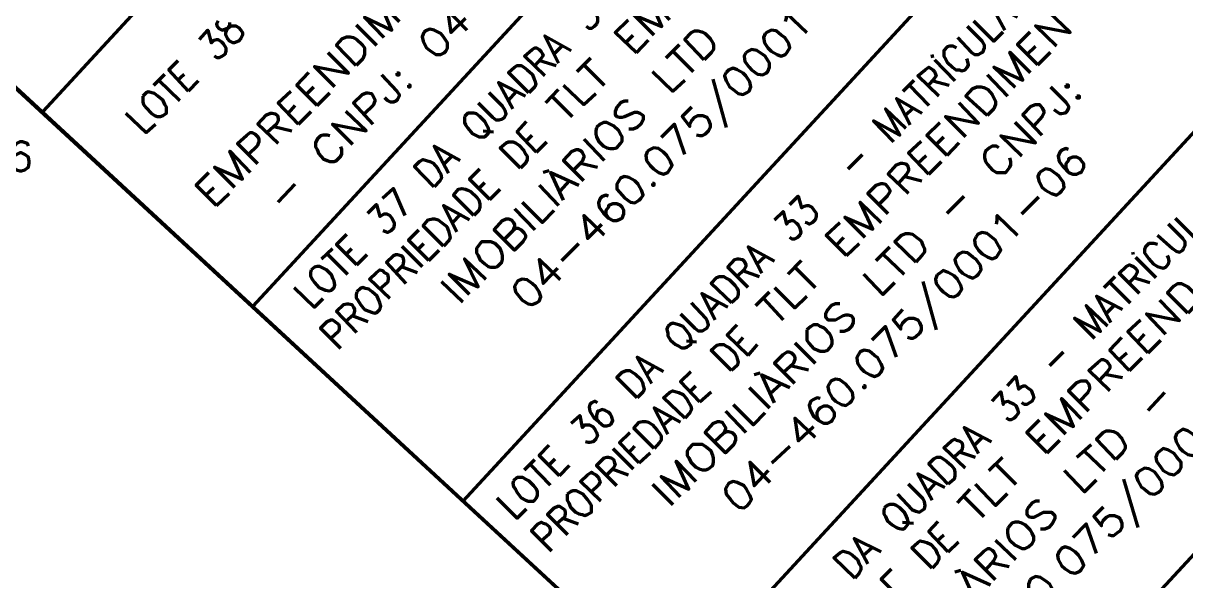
# Model space of a CAD drawing. Header units: inches. Extents: x 1 to 529, y -1 to 335.
# Drawn here: x 118.9 to 210.4, y 237.1 to 280.9 of the extents above; entities that cross this region are included whole.
import ezdxf

# ---------------------------------------------------------------- set-up
doc = ezdxf.new("R2010")
doc.units = ezdxf.units.IN
doc.layers.add('P', color=250, linetype='CONTINUOUS', lineweight=100)

msp = doc.modelspace()

# ---------------------------------------------------------------- linework, layer by layer
at = {"layer": 'P', "color": 252, "linetype": 'CONTINUOUS'}
for points in [[(162.067, 319.133), (120.4, 274)], [(185.533, 311.267), (136.933, 258.667)], [(201.933, 295.8), (153.467, 243.333)], [(103.667, 289.4), (236.4, 166.733)], [(168.533, 280), (166.933, 281.6), (169.133, 280.667), (168.2, 282.867), (169.733, 281.2)], [(147.267, 279.8), (145.733, 281.4), (147.867, 280.4), (146.933, 282.6), (148.467, 281.067)], [(153.8, 280.4), (152.267, 282), (152.533, 280.2), (153.667, 281.333)], [(162, 282.067), (162.733, 282.733), (162.933, 281.733), (163.133, 281.933), (163.333, 282), (163.467, 281.933), (163.733, 281.8), (163.933, 281.667), (164.067, 281.4), (164.067, 281.067), (164, 280.867), (163.8, 280.667), (163.6, 280.533), (163.4, 280.533), (163.2, 280.667)], [(196.133, 280.4), (195, 282.467), (197.133, 281.4)], [(134.2, 281.133), (134.067, 280.867), (134.133, 280.667), (134.267, 280.533), (134.533, 280.4), (134.733, 280.467), (135.067, 280.6), (135.267, 280.733), (135.6, 280.733), (135.8, 280.6), (136, 280.4), (136.133, 280.2), (136.133, 280), (136, 279.733), (135.8, 279.533), (135.467, 279.4), (135.4, 279.4), (135.133, 279.533), (134.933, 279.733), (134.8, 280), (134.8, 280.2), (134.933, 280.533), (135.133, 280.8), (135.133, 281)], [(167.133, 278.6), (165.467, 280.2), (166.467, 281.2)], [(178.867, 281.067), (178.933, 281.333), (178.933, 281.733), (180.533, 280.2)], [(193.667, 281.133), (195.267, 279.533), (196, 280.267)], [(200.2, 279.133), (198.533, 280.733), (201.267, 280.2), (199.6, 281.8)], [(132.733, 279.667), (133.4, 280.4), (133.667, 279.4), (133.867, 279.6), (134.067, 279.667), (134.2, 279.667), (134.467, 279.467), (134.6, 279.333), (134.8, 279), (134.8, 278.733), (134.733, 278.467), (134.533, 278.333), (134.267, 278.2), (134.133, 278.2), (133.933, 278.333)], [(145.067, 280.8), (146.667, 279.2)], [(150.4, 280.2), (150.267, 279.867), (150.333, 279.533), (150.6, 279), (150.867, 278.8), (151.333, 278.467), (151.733, 278.467), (152, 278.6), (152.133, 278.733), (152.267, 279), (152.267, 279.4), (151.933, 279.867), (151.733, 280.133), (151.2, 280.4), (150.867, 280.467), (150.533, 280.333), (150.4, 280.2)], [(166.267, 279.4), (166.867, 280)], [(218.4, 280.4), (170.067, 228.067)], [(172.467, 278.067), (170.933, 279.667), (171.467, 280.2), (171.733, 280.333), (172, 280.333), (172.267, 280.267), (172.533, 280.133), (172.933, 279.733), (173.133, 279.4), (173.2, 279.2), (173.2, 278.867), (173, 278.6), (172.467, 278.067)], [(177.267, 280.133), (177.133, 279.8), (177.2, 279.4), (177.467, 279), (177.733, 278.733), (178.2, 278.467), (178.533, 278.333), (178.867, 278.467), (179, 278.667), (179.2, 279), (179.133, 279.333), (178.8, 279.8), (178.533, 280), (178.133, 280.333), (177.733, 280.4), (177.467, 280.267), (177.267, 280.133)], [(192.4, 279.8), (193.467, 278.667), (193.733, 278.467), (194.067, 278.467), (194.267, 278.6), (194.4, 278.667), (194.533, 279), (194.533, 279.2), (194.333, 279.533), (193.2, 280.667)], [(198.733, 277.667), (197.133, 279.267), (198.133, 280.267)], [(145.067, 277.6), (143.533, 279.2), (144, 279.733), (144.333, 279.867), (144.6, 279.867), (144.867, 279.8), (145.133, 279.667), (145.533, 279.267), (145.733, 279), (145.733, 278.733), (145.733, 278.467), (145.6, 278.133), (145.067, 277.6)], [(161, 277.8), (159.933, 279.933), (162, 278.8)], [(160.667, 278.533), (161.333, 279.2)], [(167.133, 278.6), (168.067, 279.6)], [(169.467, 278.2), (170.533, 279.267)], [(192.333, 279), (192.067, 279.133), (191.8, 279.133), (191.6, 279.067), (191.333, 278.8), (191.333, 278.667), (191.333, 278.333), (191.467, 278.133), (191.6, 277.867), (192, 277.467), (192.267, 277.267), (192.533, 277.267), (192.733, 277.2), (193, 277.267), (193.2, 277.467), (193.267, 277.667), (193.2, 278), (193.133, 278.133)], [(197.867, 278.467), (198.533, 279.133)], [(143.4, 275.933), (141.8, 277.533), (144.467, 277), (142.867, 278.6)], [(159.933, 276.8), (158.333, 278.333), (158.933, 278.867), (159.133, 279), (159.267, 279), (159.467, 278.867), (159.6, 278.733), (159.733, 278.533), (159.8, 278.4), (159.6, 278.133), (159.133, 277.6)], [(162.467, 277.133), (163.533, 278.2)], [(170, 278.733), (171.6, 277.133)], [(175.733, 278.6), (175.6, 278.333), (175.667, 277.933), (176, 277.467), (176.2, 277.267), (176.667, 276.933), (177.067, 276.867), (177.333, 277), (177.467, 277.133), (177.6, 277.467), (177.6, 277.8), (177.267, 278.333), (177.067, 278.467), (176.6, 278.8), (176.2, 278.867), (175.933, 278.733), (175.733, 278.6)], [(190.467, 278.2), (190.4, 278.467)], [(196.933, 275.867), (195.267, 277.467), (197.533, 276.467), (196.533, 278.667), (198.133, 277.067)], [(198.733, 277.667), (199.733, 278.667)], [(131.867, 275.6), (130.333, 277.267), (131.067, 278)], [(158.667, 275.467), (157.067, 277.067), (157.533, 277.467), (157.733, 277.6), (158.067, 277.6), (158.267, 277.467), (158.533, 277.267), (158.933, 276.933), (159.067, 276.6), (159.133, 276.4), (159.2, 276.133), (159.133, 275.933), (158.667, 275.467)], [(159.533, 278), (160.8, 277.6)], [(163, 277.667), (164.6, 276.067)], [(174.2, 277.067), (174.067, 276.8), (174.2, 276.4), (174.467, 275.933), (174.733, 275.733), (175.133, 275.4), (175.533, 275.333), (175.8, 275.467), (176, 275.6), (176.133, 275.933), (176.067, 276.333), (175.733, 276.8), (175.533, 277), (175.067, 277.267), (174.733, 277.4), (174.4, 277.267), (174.2, 277.067)], [(190.933, 275.2), (189.267, 276.8), (189.867, 277.267), (190.133, 277.467), (190.267, 277.4), (190.467, 277.267), (190.6, 277.133), (190.667, 276.933), (190.733, 276.8), (190.6, 276.6), (190.067, 276)], [(190.6, 278.067), (192.2, 276.4)], [(129.133, 276.067), (130, 276.933)], [(129.533, 276.467), (131.2, 274.867)], [(131, 276.467), (131.533, 276.933)], [(131.867, 275.6), (132.667, 276.4)], [(142, 274.467), (140.4, 276.067), (141.333, 277.067)], [(147.067, 276.867), (148.267, 275.6), (148.467, 275.333), (148.467, 275.2), (148.333, 274.933), (148.2, 274.8), (148, 274.733), (147.8, 274.733), (147.533, 274.867), (147.333, 275.067)], [(148.267, 277), (148.267, 276.867), (148.467, 276.867), (148.467, 277), (148.267, 277)], [(168.4, 277.133), (170, 275.6), (170.933, 276.467)], [(173.133, 276.533), (174.2, 272.733)], [(188.133, 275.6), (189, 276.467)], [(190.467, 276.4), (191.733, 276.067)], [(194.733, 276.867), (196.333, 275.2)], [(128.267, 275.2), (128.267, 275.067), (128.267, 274.733), (128.333, 274.533), (128.533, 274.267), (128.933, 273.867), (129.2, 273.667), (129.4, 273.6), (129.667, 273.6), (129.867, 273.667), (130.133, 273.867), (130.133, 274.067), (130.133, 274.333), (130, 274.533), (129.867, 274.867), (129.467, 275.2), (129.2, 275.4), (129, 275.467), (128.733, 275.533), (128.533, 275.467), (128.267, 275.2)], [(140.533, 273), (138.933, 274.667), (139.933, 275.6)], [(141.133, 275.333), (141.733, 275.933)], [(142, 274.467), (143, 275.467)], [(146.4, 273), (144.867, 274.667), (145.533, 275.333), (145.867, 275.467), (146, 275.467), (146.267, 275.4), (146.4, 275.2), (146.533, 274.933), (146.533, 274.8), (146.4, 274.467), (145.733, 273.8)], [(149.2, 276.067), (149.2, 275.933), (149.333, 275.933), (149.333, 276.067), (149.2, 276.067)], [(154.667, 274.667), (155.8, 273.533), (156.067, 273.333), (156.333, 273.333), (156.6, 273.4), (156.733, 273.533), (156.867, 273.8), (156.8, 274.067), (156.6, 274.4), (155.533, 275.467)], [(157.4, 274.2), (156.267, 276.267), (158.4, 275.2)], [(157.067, 274.867), (157.667, 275.533)], [(160, 274.667), (161, 275.733)], [(161.4, 276.067), (163, 274.533), (163.933, 275.4)], [(188.6, 276.067), (190.133, 274.467)], [(194.733, 273.667), (193.067, 275.2), (193.6, 275.8), (193.933, 275.933), (194.267, 275.933), (194.467, 275.867), (194.8, 275.733), (195.133, 275.333), (195.267, 275.067), (195.4, 274.8), (195.4, 274.533), (195.267, 274.2), (194.733, 273.667)], [(199.733, 275.933), (200.933, 274.733), (201.133, 274.4), (201.133, 274.267), (201, 274), (200.867, 273.867), (200.6, 273.8), (200.467, 273.8), (200.2, 274), (200, 274.133)], [(200.933, 276.067), (200.933, 275.933), (201.133, 275.933), (201.133, 276.067), (200.933, 276.067)], [(160.467, 275.2), (162.067, 273.6)], [(166.467, 274.8), (166.2, 274.8), (165.867, 274.667), (165.6, 274.333), (165.467, 274), (165.467, 273.733), (165.6, 273.6), (165.8, 273.533), (166, 273.533), (166.2, 273.6), (166.8, 273.867), (167, 273.933), (167.2, 273.933), (167.4, 273.867), (167.667, 273.667), (167.667, 273.333), (167.467, 273), (167.2, 272.733), (166.867, 272.6), (166.533, 272.6)], [(188.667, 272.933), (187.6, 275), (189.6, 273.867)], [(193.067, 272), (191.467, 273.6), (194.067, 273.067), (192.533, 274.667)], [(199.067, 272.133), (197.533, 273.733), (198.2, 274.4), (198.533, 274.533), (198.667, 274.533), (198.867, 274.533), (199.067, 274.267), (199.2, 274), (199.2, 273.867), (199.067, 273.6), (198.4, 272.867)], [(201.8, 275.2), (201.8, 275.067), (202, 275.067), (202, 275.2), (201.8, 275.2)], [(126.933, 273.867), (128.533, 272.333), (129.267, 273)], [(138.933, 271.467), (137.333, 273), (138, 273.733), (138.333, 273.867), (138.467, 273.867), (138.733, 273.8), (138.867, 273.667), (138.933, 273.4), (138.933, 273.267), (138.8, 273), (138.067, 272.333)], [(139.733, 273.867), (140.267, 274.467)], [(140.533, 273), (141.533, 274)], [(144.8, 271.4), (143.2, 273), (145.867, 272.467), (144.267, 274)], [(153.6, 273.6), (153.6, 273.4), (153.6, 273.133), (153.667, 272.933), (153.867, 272.667), (154.2, 272.267), (154.467, 272.133), (154.733, 272), (155, 272), (155.2, 272), (155.467, 272.267), (155.533, 272.467), (155.467, 272.733), (155.333, 272.933), (155.2, 273.2), (154.8, 273.6), (154.533, 273.8), (154.333, 273.867), (154.067, 273.867), (153.867, 273.867), (153.6, 273.6)], [(171.467, 274.333), (170.733, 273.6), (171.333, 272.8), (171.333, 273), (171.467, 273.267), (171.733, 273.533), (172, 273.667), (172.333, 273.667), (172.667, 273.533), (172.8, 273.333), (172.933, 273), (172.933, 272.733), (172.8, 272.467), (172.533, 272.2), (172.267, 272.067), (172.133, 272.067), (171.867, 272.133)], [(187.4, 271.6), (185.8, 273.267), (187.867, 272.133), (186.733, 274.2), (188.333, 272.667)], [(188.267, 273.667), (188.933, 274.267)], [(138.6, 272.8), (140, 272.467)], [(159.267, 270.8), (157.733, 272.4), (158.467, 273.2)], [(164, 272.733), (163.933, 272.467), (163.933, 272.2), (164, 272), (164.133, 271.667), (164.533, 271.267), (164.8, 271.133), (165.067, 271.067), (165.333, 271.067), (165.6, 271.133), (165.867, 271.467), (166, 271.667), (166, 272), (165.867, 272.2), (165.733, 272.467), (165.333, 272.867), (165.067, 273), (164.8, 273.133), (164.533, 273.133), (164.267, 273), (164, 272.733)], [(170.933, 270.6), (170.133, 273), (169.067, 271.933)], [(191.6, 270.533), (190, 272.133), (191, 273.133)], [(197.467, 270.467), (195.8, 272.067), (198.533, 271.533), (196.933, 273.133)], [(137.333, 269.867), (135.733, 271.467), (136.467, 272.133), (136.733, 272.333), (136.867, 272.333), (137.133, 272.2), (137.333, 272), (137.4, 271.8), (137.4, 271.6), (137.267, 271.267), (136.6, 270.6)], [(143, 272.067), (142.8, 272.133), (142.467, 272.133), (142.267, 272.067), (142, 271.8), (141.867, 271.533), (141.867, 271.2), (142, 271), (142.133, 270.667), (142.467, 270.267), (142.8, 270.133), (143, 270.067), (143.333, 270.067), (143.533, 270.133), (143.867, 270.467), (143.933, 270.667), (143.933, 271), (143.867, 271.2)], [(155.067, 272.467), (155.867, 272.4)], [(158.4, 271.6), (158.933, 272.133)], [(163, 271.8), (164.6, 270.133)], [(190.733, 271.4), (191.333, 272)], [(135.533, 268), (133.933, 269.6), (136.133, 268.667), (135.133, 270.867), (136.733, 269.2)], [(152.333, 269.133), (151.2, 271.267), (153.267, 270.133)], [(158, 269.533), (156.4, 271.133), (156.867, 271.533), (157.067, 271.6), (157.4, 271.6), (157.6, 271.533), (157.867, 271.333), (158.267, 270.933), (158.4, 270.667), (158.533, 270.467), (158.533, 270.2), (158.4, 269.933), (158, 269.533)], [(159.267, 270.8), (160.067, 271.6)], [(163, 268.533), (161.4, 270.133), (162.067, 270.867), (162.4, 271), (162.533, 271), (162.733, 270.933), (162.867, 270.8), (163, 270.533), (163, 270.4), (162.867, 270.067), (162.2, 269.4)], [(168, 270.867), (167.867, 270.533), (167.933, 270.133), (168.2, 269.733), (168.467, 269.467), (168.867, 269.2), (169.267, 269.067), (169.6, 269.2), (169.733, 269.4), (169.933, 269.733), (169.8, 270.067), (169.533, 270.533), (169.267, 270.8), (168.867, 271.067), (168.467, 271.133), (168.2, 271), (168, 270.867)], [(190.133, 269.067), (188.533, 270.733), (189.533, 271.667)], [(191.6, 270.533), (192.533, 271.533)], [(195.667, 271.133), (195.467, 271.267), (195.133, 271.267), (194.933, 271.133), (194.6, 270.867), (194.533, 270.6), (194.533, 270.333), (194.6, 270.067), (194.8, 269.8), (195.133, 269.4), (195.467, 269.2), (195.667, 269.2), (196, 269.2), (196.2, 269.2), (196.533, 269.6), (196.6, 269.8), (196.6, 270.067), (196.533, 270.333)], [(201.133, 271), (200.933, 271.067), (200.6, 270.933), (200.467, 270.8), (200.333, 270.467), (200.4, 270.067), (200.733, 269.6), (201.133, 269.2), (201.467, 269.067), (201.8, 269.067), (202.067, 269.2), (202.133, 269.2), (202.333, 269.6), (202.333, 269.867), (202.133, 270.133), (202.067, 270.267), (201.8, 270.4), (201.467, 270.4), (201.133, 270.267), (201.133, 270.133), (200.933, 269.867), (200.933, 269.6), (201.133, 269.2)], [(151.2, 268.067), (149.667, 269.667), (150.067, 270.067), (150.333, 270.2), (150.6, 270.133), (150.867, 270.067), (151.133, 269.933), (151.467, 269.533), (151.667, 269.2), (151.733, 269.067), (151.8, 268.733), (151.667, 268.533), (151.2, 268.067)], [(152, 269.867), (152.6, 270.467)], [(162.733, 269.933), (164.067, 269.6)], [(183.8, 269.467), (184.933, 270.6)], [(188.533, 267.533), (186.933, 269.067), (187.6, 269.8), (187.933, 269.933), (188.067, 269.933), (188.333, 269.867), (188.467, 269.733), (188.533, 269.467), (188.533, 269.333), (188.4, 269.067), (187.733, 268.333)], [(189.267, 269.933), (189.933, 270.533)], [(190.133, 269.067), (191.133, 270.067)], [(134.067, 266.6), (132.467, 268.2), (133.467, 269.2)], [(155.6, 267.067), (154, 268.667), (154.8, 269.467)], [(160.267, 269.333), (159.8, 269.2)], [(161.4, 267), (160.4, 269.2), (162.6, 268.2)], [(198.867, 269.2), (198.733, 268.867), (198.8, 268.533), (199.067, 268), (199.333, 267.8), (199.8, 267.533), (200.2, 267.4), (200.467, 267.6), (200.6, 267.733), (200.8, 268), (200.733, 268.4), (200.4, 268.867), (200.2, 269.067), (199.733, 269.4), (199.333, 269.467), (199.067, 269.333), (198.867, 269.2)], [(138.933, 266.867), (140.267, 268.267)], [(154.733, 267.933), (155.2, 268.4)], [(159.467, 268.2), (161, 266.6)], [(161.133, 267.733), (161.867, 268.533)], [(165.733, 268.533), (165.6, 268.267), (165.6, 267.867), (166, 267.4), (166.2, 267.2), (166.667, 266.867), (167, 266.8), (167.333, 267), (167.467, 267.133), (167.667, 267.4), (167.533, 267.8), (167.267, 268.267), (167, 268.533), (166.533, 268.8), (166.2, 268.867), (165.867, 268.733), (165.733, 268.533)], [(168.4, 268.333), (168.4, 268.2), (168.533, 268.2), (168.533, 268.333), (168.4, 268.333)], [(186.933, 265.933), (185.333, 267.533), (186, 268.2), (186.4, 268.333), (186.533, 268.333), (186.733, 268.267), (186.933, 268), (187.067, 267.8), (187.067, 267.667), (186.867, 267.333), (186.2, 266.667)], [(188.267, 268.867), (189.6, 268.533)], [(133.2, 267.4), (133.867, 268)], [(134.067, 266.6), (135.067, 267.533)], [(148.933, 265.8), (148, 267.933), (147.133, 267.133)], [(154.333, 265.8), (152.733, 267.4), (153.133, 267.867), (153.4, 267.933), (153.667, 267.867), (153.867, 267.8), (154.133, 267.667), (154.533, 267.267), (154.733, 267), (154.8, 266.733), (154.8, 266.467), (154.733, 266.2), (154.333, 265.8)], [(155.6, 267.067), (156.4, 267.867)], [(164.933, 267.333), (164.733, 267.4), (164.4, 267.267), (164.267, 267.133), (164.133, 266.8), (164.2, 266.467), (164.533, 266), (164.933, 265.6), (165.267, 265.4), (165.6, 265.4), (165.867, 265.533), (166, 265.6), (166.133, 265.933), (166.133, 266.2), (166, 266.467), (165.867, 266.6), (165.6, 266.733), (165.267, 266.733), (164.933, 266.6), (164.933, 266.467), (164.733, 266.2), (164.733, 265.933), (164.933, 265.6)], [(179.2, 266.667), (179.867, 267.333), (180.133, 266.4), (180.333, 266.533), (180.533, 266.6), (180.667, 266.6), (180.933, 266.467), (181.067, 266.267), (181.267, 266), (181.267, 265.733), (181.2, 265.467), (181, 265.267), (180.733, 265.133), (180.6, 265.2), (180.4, 265.267)], [(191.6, 266), (192.933, 267.333)], [(197.467, 265.933), (198.8, 267.267)], [(146, 266), (146.667, 266.667), (146.933, 265.733), (147.133, 265.867), (147.267, 265.933), (147.467, 265.933), (147.733, 265.8), (147.867, 265.6), (148.067, 265.267), (148.067, 265.067), (148, 264.8), (147.8, 264.6), (147.533, 264.467), (147.4, 264.533), (147.2, 264.6)], [(153, 264.533), (151.933, 266.6), (154, 265.467)], [(157.533, 266.333), (159.133, 264.667)], [(158.133, 266.867), (159.733, 265.267), (160.667, 266.2)], [(185.133, 264.067), (183.533, 265.667), (185.733, 264.733), (184.733, 266.867), (186.4, 265.267)], [(151.933, 263.4), (150.333, 265), (150.733, 265.467), (151.067, 265.533), (151.267, 265.533), (151.533, 265.467), (151.8, 265.267), (152.2, 264.933), (152.333, 264.6), (152.4, 264.4), (152.467, 264.067), (152.4, 263.867), (151.933, 263.4)], [(152.667, 265.267), (153.267, 265.867)], [(157.4, 264.6), (157.667, 264.8), (157.8, 264.8), (158.067, 264.667), (158.267, 264.467), (158.4, 264.267), (158.4, 264.067), (158.2, 263.733), (157.533, 263.067), (155.933, 264.667), (156.6, 265.4), (156.867, 265.533), (157.067, 265.533), (157.267, 265.467), (157.467, 265.267), (157.533, 265.067), (157.533, 264.933), (157.4, 264.6), (156.733, 263.933)], [(164.6, 264.267), (163, 265.8), (163.267, 264), (164.4, 265.133)], [(178, 265.467), (178.667, 266.133), (178.933, 265.133), (179.133, 265.333), (179.333, 265.4), (179.467, 265.4), (179.733, 265.2), (179.867, 265.067), (180, 264.8), (180.067, 264.467), (180, 264.267), (179.8, 264.067), (179.533, 263.933), (179.4, 263.933), (179.2, 264.067)], [(195.467, 265.133), (195.533, 265.4), (195.533, 265.8), (197.133, 264.267)], [(209.533, 265.6), (211.067, 264.067), (211.8, 264.8)], [(150.8, 262.267), (149.2, 263.867), (150, 264.667)], [(183.667, 262.667), (182.067, 264.267), (183.133, 265.267)], [(234.867, 264.933), (186.6, 212.8)], [(193.867, 264.133), (193.733, 263.867), (193.8, 263.467), (194.067, 263.067), (194.333, 262.8), (194.8, 262.533), (195.133, 262.4), (195.467, 262.533), (195.6, 262.733), (195.8, 263.067), (195.667, 263.4), (195.4, 263.867), (195.133, 264.067), (194.733, 264.4), (194.333, 264.467), (194, 264.333), (193.867, 264.133)], [(208.133, 264.267), (209.333, 263.2), (209.6, 263), (209.867, 262.933), (210.133, 263.067), (210.2, 263.2), (210.333, 263.467), (210.333, 263.733), (210.133, 264), (209, 265.133)], [(145.133, 261.933), (143.533, 263.533), (144.333, 264.333)], [(149.933, 263.133), (150.4, 263.6)], [(154.667, 263.4), (154.533, 263.2), (154.533, 262.867), (154.667, 262.667), (154.8, 262.333), (155.2, 262), (155.467, 261.8), (155.667, 261.733), (156, 261.733), (156.2, 261.8), (156.533, 262.133), (156.6, 262.333), (156.6, 262.667), (156.533, 262.867), (156.4, 263.2), (156, 263.6), (155.667, 263.733), (155.467, 263.733), (155.2, 263.733), (154.933, 263.733), (154.667, 263.4)], [(161.267, 262.267), (162.6, 263.6)], [(182.867, 263.467), (183.467, 264.067)], [(183.667, 262.667), (184.667, 263.6)], [(189.133, 262.133), (187.467, 263.733), (188, 264.267), (188.333, 264.4), (188.6, 264.4), (188.867, 264.333), (189.133, 264.133), (189.533, 263.8), (189.667, 263.467), (189.8, 263.2), (189.8, 262.933), (189.6, 262.667), (189.133, 262.133)], [(208.133, 263.533), (207.867, 263.6), (207.6, 263.6), (207.467, 263.6), (207.2, 263.333), (207.133, 263.133), (207.133, 262.867), (207.267, 262.667), (207.467, 262.4), (207.8, 262), (208.133, 261.8), (208.333, 261.733), (208.6, 261.667), (208.8, 261.733), (209, 262), (209.067, 262.2), (209, 262.467), (208.933, 262.667)], [(142.333, 262.4), (143.2, 263.2)], [(142.8, 262.8), (144.4, 261.2)], [(144.267, 262.733), (144.733, 263.2)], [(145.133, 261.933), (145.933, 262.733)], [(149, 260.467), (147.467, 262.133), (148, 262.667), (148.2, 262.733), (148.333, 262.733), (148.6, 262.667), (148.733, 262.533), (148.8, 262.267), (148.8, 262.2), (148.733, 261.867), (148.2, 261.333)], [(148.667, 263.4), (150.267, 261.8)], [(150.8, 262.267), (151.6, 263.067)], [(177, 261.267), (175.933, 263.333), (178, 262.2)], [(186, 262.267), (187.067, 263.333)], [(186.533, 262.8), (188.2, 261.2)], [(192.4, 262.667), (192.2, 262.333), (192.267, 262), (192.533, 261.533), (192.8, 261.267), (193.267, 261), (193.6, 260.867), (193.933, 261.067), (194.067, 261.2), (194.267, 261.533), (194.2, 261.867), (193.867, 262.333), (193.6, 262.533), (193.2, 262.867), (192.8, 262.933), (192.533, 262.8), (192.4, 262.667)], [(206.267, 262.733), (206.2, 262.933)], [(141.533, 261.533), (141.467, 261.333), (141.467, 261.067), (141.6, 260.8), (141.8, 260.533), (142.133, 260.133), (142.467, 260), (142.667, 259.933), (142.933, 259.867), (143.133, 259.933), (143.333, 260.133), (143.4, 260.333), (143.333, 260.667), (143.267, 260.8), (143.133, 261.133), (142.733, 261.533), (142.467, 261.667), (142.2, 261.8), (142, 261.8), (141.8, 261.733), (141.533, 261.533)], [(148.6, 261.8), (149.867, 261.333)], [(154, 259.6), (152.4, 261.2), (154.667, 260.2), (153.6, 262.4), (155.267, 260.8)], [(161.133, 260.733), (159.467, 262.333), (159.8, 260.467), (160.933, 261.667)], [(175.933, 260.133), (174.333, 261.733), (174.867, 262.333), (175.067, 262.4), (175.2, 262.4), (175.467, 262.333), (175.6, 262.2), (175.733, 261.933), (175.733, 261.8), (175.6, 261.533), (175.067, 261)], [(176.6, 262), (177.267, 262.6)], [(179.067, 261.2), (180.133, 262.267)], [(179.6, 261.733), (181.2, 260.133)], [(206.733, 259.667), (205.133, 261.267), (205.667, 261.8), (205.933, 261.933), (206.067, 261.867), (206.267, 261.8), (206.4, 261.667), (206.533, 261.467), (206.533, 261.333), (206.4, 261.067), (205.867, 260.467)], [(206.4, 262.533), (208, 260.933)], [(147.733, 259.267), (146.133, 260.8), (146.667, 261.333), (146.933, 261.533), (147.133, 261.467), (147.267, 261.333), (147.533, 261.2), (147.6, 260.933), (147.6, 260.8), (147.533, 260.533), (146.933, 260)], [(157.667, 260.467), (157.533, 260.2), (157.6, 259.8), (157.933, 259.4), (158.133, 259.133), (158.6, 258.867), (158.933, 258.8), (159.267, 258.933), (159.467, 259.067), (159.6, 259.4), (159.467, 259.8), (159.2, 260.2), (158.933, 260.467), (158.533, 260.733), (158.133, 260.8), (157.8, 260.667), (157.667, 260.467)], [(174.6, 258.933), (173, 260.467), (173.467, 260.933), (173.667, 261), (174, 261), (174.2, 260.867), (174.467, 260.733), (174.867, 260.333), (175.067, 260.067), (175.133, 259.867), (175.133, 259.6), (175.067, 259.333), (174.6, 258.933)], [(175.467, 261.467), (176.8, 261)], [(185, 261.2), (186.533, 259.6), (187.467, 260.533)], [(190.8, 261.133), (190.667, 260.8), (190.733, 260.467), (191.067, 260), (191.267, 259.8), (191.733, 259.467), (192.133, 259.4), (192.4, 259.533), (192.533, 259.667), (192.733, 260), (192.667, 260.333), (192.4, 260.8), (192.133, 261.067), (191.667, 261.333), (191.267, 261.467), (191, 261.267), (190.8, 261.133)], [(203.933, 260.133), (204.8, 261)], [(206.267, 260.933), (207.533, 260.533)], [(140.2, 260.133), (141.8, 258.6), (142.467, 259.267)], [(145.133, 259.8), (145.067, 259.6), (145.067, 259.333), (145.2, 259.133), (145.4, 258.8), (145.733, 258.4), (146.067, 258.267), (146.267, 258.2), (146.533, 258.133), (146.733, 258.2), (146.933, 258.4), (147, 258.667), (146.933, 258.933), (146.867, 259.133), (146.733, 259.467), (146.333, 259.8), (146.067, 260), (145.8, 260.067), (145.6, 260.133), (145.4, 260.067), (145.133, 259.8)], [(151.8, 260.6), (153.467, 259)], [(178, 260.133), (179.6, 258.533), (180.533, 259.467)], [(189.667, 260.6), (190.733, 256.8)], [(204.4, 260.533), (206, 258.933)], [(210.533, 258.133), (208.933, 259.733), (209.467, 260.267), (209.733, 260.467), (210, 260.467), (210.267, 260.333), (210.533, 260.2), (210.933, 259.8), (211.133, 259.533), (211.2, 259.267), (211.2, 259), (211.067, 258.667), (210.533, 258.133)], [(173.333, 257.6), (172.267, 259.667), (174.333, 258.6)], [(176.533, 258.733), (177.6, 259.8)], [(177.133, 259.267), (178.667, 257.6)], [(204.467, 257.4), (203.333, 259.467), (205.4, 258.4)], [(208.8, 256.467), (207.267, 258.067), (209.867, 257.533), (208.333, 259.133)], [(145.133, 256.6), (143.533, 258.267), (144.067, 258.8), (144.333, 258.867), (144.467, 258.867), (144.733, 258.8), (144.867, 258.6), (144.933, 258.4), (144.933, 258.267), (144.867, 258), (144.267, 257.467)], [(170.6, 258.067), (171.733, 256.933), (172, 256.733), (172.333, 256.733), (172.533, 256.867), (172.667, 256.933), (172.8, 257.2), (172.733, 257.467), (172.6, 257.733), (171.467, 258.933)], [(173, 258.333), (173.6, 258.933)], [(183.133, 258.867), (182.8, 258.867), (182.467, 258.733), (182.2, 258.4), (182, 258.067), (182, 257.8), (182.2, 257.6), (182.4, 257.6), (182.533, 257.6), (182.8, 257.6), (183.4, 257.933), (183.6, 258), (183.8, 258), (184, 257.933), (184.2, 257.733), (184.2, 257.4), (184.067, 257.067), (183.8, 256.8), (183.467, 256.667), (183.133, 256.667)], [(188.067, 258.4), (187.333, 257.6), (187.933, 256.867), (187.933, 257.067), (188.067, 257.333), (188.333, 257.6), (188.6, 257.733), (188.933, 257.733), (189.267, 257.6), (189.4, 257.4), (189.533, 257.067), (189.533, 256.8), (189.4, 256.533), (189.133, 256.267), (188.867, 256.133), (188.733, 256.133), (188.467, 256.2)], [(203.2, 256.133), (201.6, 257.733), (203.667, 256.667), (202.533, 258.733), (204.2, 257.133)], [(204.133, 258.133), (204.733, 258.733)], [(143.867, 255.333), (142.267, 256.933), (142.8, 257.467), (143.067, 257.6), (143.2, 257.6), (143.4, 257.467), (143.667, 257.267), (143.733, 257.067), (143.733, 256.867), (143.667, 256.667), (143.067, 256.133)], [(144.733, 257.933), (146, 257.467)], [(169.6, 257.067), (169.533, 256.867), (169.6, 256.533), (169.6, 256.333), (169.8, 256), (170.2, 255.667), (170.467, 255.533), (170.667, 255.4), (170.933, 255.4), (171.133, 255.467), (171.4, 255.667), (171.467, 255.867), (171.4, 256.133), (171.333, 256.4), (171.133, 256.667), (170.8, 257.067), (170.467, 257.2), (170.267, 257.267), (170, 257.333), (169.8, 257.267), (169.6, 257.067)], [(175.933, 254.8), (174.267, 256.4), (175.067, 257.2)], [(180.533, 256.8), (180.533, 256.533), (180.533, 256.267), (180.533, 256), (180.733, 255.733), (181.067, 255.333), (181.4, 255.2), (181.6, 255.133), (181.933, 255.133), (182.2, 255.2), (182.467, 255.533), (182.533, 255.733), (182.533, 256), (182.467, 256.267), (182.333, 256.533), (181.933, 256.933), (181.6, 257.067), (181.4, 257.2), (181.067, 257.2), (180.867, 257.067), (180.533, 256.8)], [(207.4, 255), (205.8, 256.667), (206.8, 257.6)], [(175.067, 255.667), (175.533, 256.2)], [(187.6, 254.667), (186.733, 257.067), (185.667, 256)], [(205.933, 253.6), (204.4, 255.2), (205.333, 256.2)], [(206.6, 255.867), (207.133, 256.467)], [(171.067, 255.933), (171.867, 255.867)], [(174.6, 253.6), (173, 255.2), (173.467, 255.6), (173.667, 255.667), (174, 255.667), (174.2, 255.533), (174.467, 255.4), (174.867, 255), (175, 254.733), (175.067, 254.533), (175.133, 254.267), (175.067, 254), (174.6, 253.6)], [(175.933, 254.8), (176.667, 255.667)], [(179.6, 255.8), (181.2, 254.2)], [(207.4, 255), (208.4, 256)], [(168.333, 252.6), (167.2, 254.667), (169.267, 253.533)], [(179.6, 252.6), (178, 254.2), (178.667, 254.867), (179, 255.067), (179.133, 255.067), (179.333, 255), (179.533, 254.8), (179.6, 254.6), (179.6, 254.467), (179.467, 254.133), (178.733, 253.467)], [(184.6, 254.867), (184.467, 254.6), (184.533, 254.2), (184.8, 253.8), (185.067, 253.533), (185.533, 253.267), (185.867, 253.133), (186.2, 253.267), (186.4, 253.467), (186.533, 253.8), (186.4, 254.133), (186.133, 254.6), (185.867, 254.8), (185.467, 255.133), (185.067, 255.2), (184.733, 255.067), (184.6, 254.867)], [(199.667, 254), (200.733, 255.067)], [(204.4, 252), (202.733, 253.6), (203.467, 254.267), (203.733, 254.467), (203.867, 254.467), (204.133, 254.333), (204.267, 254.2), (204.4, 254), (204.4, 253.8), (204.2, 253.533), (203.533, 252.8)], [(205.133, 254.467), (205.733, 255)], [(205.933, 253.6), (206.933, 254.6)], [(167.2, 251.467), (165.6, 253.067), (166, 253.467), (166.333, 253.6), (166.6, 253.6), (166.8, 253.467), (167.067, 253.333), (167.467, 252.933), (167.6, 252.667), (167.667, 252.4), (167.733, 252.133), (167.667, 251.933), (167.2, 251.467)], [(167.933, 253.267), (168.533, 253.933)], [(172.133, 251.133), (170.6, 252.733), (171.4, 253.533)], [(179.267, 254), (180.667, 253.667)], [(176.867, 253.4), (176.4, 253.267)], [(178, 251.067), (177, 253.267), (179.2, 252.267)], [(182.333, 252.6), (182.2, 252.333), (182.267, 251.933), (182.533, 251.467), (182.8, 251.2), (183.267, 250.933), (183.6, 250.867), (183.933, 251.067), (184.067, 251.2), (184.2, 251.467), (184.133, 251.867), (183.8, 252.333), (183.6, 252.533), (183.133, 252.867), (182.8, 252.933), (182.467, 252.8), (182.333, 252.6)], [(196.333, 252.4), (197, 253.133), (197.2, 252.133), (197.4, 252.333), (197.6, 252.4), (197.733, 252.4), (198, 252.2), (198.2, 252.067), (198.333, 251.733), (198.4, 251.467), (198.267, 251.2), (198.067, 251.067), (197.867, 250.933), (197.667, 250.933), (197.467, 251.067)], [(202.733, 250.4), (201.133, 252), (201.8, 252.667), (202.133, 252.8), (202.333, 252.8), (202.533, 252.8), (202.733, 252.533), (202.8, 252.267), (202.8, 252.133), (202.667, 251.867), (202, 251.2)], [(204, 253.333), (205.4, 253.067)], [(170.933, 249.867), (169.267, 251.467), (169.733, 251.867), (170, 252), (170.267, 251.933), (170.467, 251.867), (170.8, 251.733), (171.133, 251.333), (171.267, 251.067), (171.4, 250.8), (171.467, 250.533), (171.333, 250.267), (170.933, 249.867)], [(171.333, 251.933), (171.8, 252.4)], [(172.133, 251.133), (173, 251.933)], [(176, 252.267), (177.6, 250.667)], [(177.667, 251.8), (178.467, 252.533)], [(185, 252.4), (185, 252.267), (185.133, 252.267), (185.133, 252.4), (185, 252.4)], [(195.133, 251.2), (195.8, 251.933), (196, 250.933), (196.133, 251.133), (196.4, 251.2), (196.467, 251.133), (196.8, 251), (197, 250.867), (197.133, 250.533), (197.2, 250.267), (197, 250), (196.867, 249.867), (196.6, 249.733), (196.467, 249.733), (196.267, 249.867)], [(207.4, 250.467), (208.733, 251.867)], [(164.067, 251.067), (163.867, 251.2), (163.6, 251.067), (163.467, 250.933), (163.4, 250.733), (163.467, 250.4), (163.8, 249.867), (164.2, 249.533), (164.533, 249.267), (164.8, 249.267), (165.067, 249.333), (165.133, 249.4), (165.267, 249.667), (165.2, 249.933), (165.067, 250.2), (164.933, 250.333), (164.667, 250.467), (164.4, 250.533), (164.133, 250.4), (164.067, 250.4), (164, 250.067), (164, 249.8), (164.2, 249.533)], [(174.733, 250.933), (176.333, 249.333), (177.267, 250.267)], [(181.6, 251.4), (181.333, 251.467), (181.067, 251.333), (180.867, 251.2), (180.733, 250.867), (180.8, 250.533), (181.067, 250), (181.467, 249.667), (181.867, 249.467), (182.2, 249.467), (182.467, 249.6), (182.533, 249.667), (182.733, 250), (182.733, 250.267), (182.533, 250.533), (182.467, 250.667), (182.2, 250.8), (181.867, 250.8), (181.6, 250.667), (181.467, 250.533), (181.333, 250.267), (181.333, 250), (181.467, 249.667)], [(200.933, 248.6), (199.333, 250.2), (201.533, 249.2), (200.6, 251.4), (202.133, 249.8)], [(162, 249.467), (162.667, 250.067), (162.867, 249.133), (163.067, 249.333), (163.267, 249.333), (163.4, 249.333), (163.667, 249.2), (163.867, 249), (164, 248.733), (164.067, 248.467), (163.933, 248.2), (163.733, 248), (163.467, 247.933), (163.333, 247.933), (163.133, 248)], [(169.6, 248.6), (168.533, 250.667), (170.6, 249.533)], [(169.267, 249.333), (169.867, 249.867)], [(174.133, 250.4), (175.733, 248.733)], [(181.2, 248.333), (179.6, 249.867), (179.867, 248.067), (181.067, 249.2)], [(168.533, 247.467), (166.933, 249.067), (167.333, 249.533), (167.6, 249.6), (167.867, 249.6), (168.067, 249.533), (168.4, 249.333), (168.733, 248.933), (168.933, 248.667), (169.067, 248.467), (169.067, 248.133), (168.933, 247.933), (168.533, 247.467)], [(174, 248.667), (174.267, 248.8), (174.4, 248.8), (174.667, 248.733), (174.867, 248.533), (174.933, 248.333), (174.933, 248.133), (174.8, 247.8), (174.133, 247.133), (172.533, 248.733), (173.2, 249.467), (173.533, 249.6), (173.667, 249.6), (173.867, 249.533), (174, 249.333), (174.133, 249.133), (174.133, 249), (174, 248.667), (173.267, 248)], [(194.067, 247.067), (192.933, 249.133), (195.067, 248)], [(199.467, 247.133), (197.867, 248.733), (198.867, 249.733)], [(209.667, 248.667), (209.533, 248.333), (209.6, 248), (209.867, 247.533), (210.133, 247.267), (210.533, 247), (210.933, 246.933), (211.267, 247.067), (211.4, 247.2), (211.6, 247.533), (211.467, 247.933), (211.2, 248.333), (210.933, 248.6), (210.533, 248.867), (210.133, 249), (209.867, 248.8), (209.667, 248.667)], [(167.333, 246.333), (165.8, 247.933), (166.6, 248.733)], [(193, 245.933), (191.333, 247.533), (191.933, 248.067), (192.2, 248.2), (192.333, 248.133), (192.533, 248.067), (192.733, 247.933), (192.8, 247.733), (192.8, 247.6), (192.733, 247.333), (192.133, 246.8)], [(193.733, 247.733), (194.333, 248.333)], [(198.667, 248), (199.267, 248.6)], [(199.467, 247.133), (200.467, 248.133)], [(204.867, 246.6), (203.333, 248.2), (203.867, 248.733), (204.133, 248.867), (204.4, 248.867), (204.667, 248.8), (204.933, 248.667), (205.333, 248.267), (205.467, 248), (205.6, 247.733), (205.6, 247.467), (205.4, 247.133), (204.867, 246.6)], [(161.067, 245.333), (159.467, 246.933), (160.267, 247.733)], [(165.267, 247.467), (166.867, 245.867)], [(166.533, 247.133), (167, 247.667)], [(167.333, 246.333), (168.2, 247.133)], [(171.267, 247.467), (171.133, 247.267), (171.133, 246.933), (171.267, 246.733), (171.4, 246.4), (171.8, 246), (172.067, 245.867), (172.333, 245.8), (172.6, 245.8), (172.8, 245.867), (173.133, 246.133), (173.2, 246.4), (173.2, 246.733), (173.133, 246.933), (173, 247.267), (172.6, 247.6), (172.333, 247.8), (172.067, 247.8), (171.8, 247.8), (171.533, 247.8), (171.267, 247.467)], [(177.8, 246.333), (179.2, 247.667)], [(192.533, 247.2), (193.8, 246.8)], [(201.8, 246.8), (202.933, 247.8)], [(202.4, 247.267), (204, 245.733)], [(208.133, 247.133), (208, 246.8), (208.067, 246.467), (208.4, 246), (208.6, 245.733), (209.067, 245.467), (209.467, 245.4), (209.733, 245.6), (209.867, 245.733), (210, 246), (210, 246.4), (209.667, 246.8), (209.467, 247.067), (209, 247.333), (208.6, 247.467), (208.333, 247.267), (208.133, 247.133)], [(158.333, 245.8), (159.133, 246.6)], [(158.8, 246.2), (160.333, 244.6)], [(160.267, 246.2), (160.733, 246.667)], [(165.6, 244.533), (164, 246.133), (164.6, 246.733), (164.8, 246.8), (164.933, 246.8), (165.133, 246.733), (165.333, 246.6), (165.4, 246.333), (165.467, 246.2), (165.333, 245.933), (164.8, 245.4)], [(170.6, 243.667), (169.067, 245.267), (171.267, 244.267), (170.267, 246.467), (171.8, 244.867)], [(177.667, 244.8), (176.067, 246.4), (176.4, 244.533), (177.533, 245.733)], [(191.667, 244.667), (190.133, 246.267), (190.533, 246.667), (190.8, 246.8), (191.067, 246.8), (191.267, 246.667), (191.533, 246.467), (191.933, 246.133), (192.133, 245.867), (192.2, 245.6), (192.2, 245.333), (192.133, 245.067), (191.667, 244.667)], [(194.867, 245.733), (195.933, 246.8)], [(195.4, 246.267), (197, 244.667)], [(161.067, 245.333), (161.867, 246.133)], [(164.333, 243.333), (162.733, 244.867), (163.267, 245.4), (163.6, 245.6), (163.667, 245.533), (163.933, 245.4), (164.133, 245.2), (164.2, 245), (164.267, 244.867), (164.133, 244.6), (163.6, 244.067)], [(165.2, 245.867), (166.467, 245.4)], [(190.4, 243.4), (189.267, 245.467), (191.4, 244.4)], [(200.8, 245.733), (202.4, 244.067), (203.333, 245)], [(206.6, 245.6), (206.467, 245.333), (206.6, 244.933), (206.867, 244.467), (207.133, 244.267), (207.533, 243.933), (207.933, 243.867), (208.2, 244), (208.4, 244.2), (208.533, 244.467), (208.467, 244.867), (208.133, 245.333), (207.933, 245.6), (207.467, 245.867), (207.133, 245.933), (206.8, 245.733), (206.6, 245.6)], [(157.467, 244.933), (157.4, 244.733), (157.467, 244.467), (157.6, 244.267), (157.733, 244), (158.067, 243.6), (158.4, 243.4), (158.6, 243.333), (158.867, 243.333), (159.067, 243.333), (159.267, 243.6), (159.333, 243.8), (159.333, 244.067), (159.267, 244.267), (159.067, 244.533), (158.667, 244.933), (158.4, 245.067), (158.2, 245.2), (157.933, 245.2), (157.733, 245.2), (157.467, 244.933)], [(168.4, 244.667), (170, 243.067)], [(174.267, 244.533), (174.133, 244.267), (174.2, 243.867), (174.533, 243.467), (174.733, 243.2), (175.2, 242.867), (175.6, 242.8), (175.867, 243), (176, 243.133), (176.2, 243.467), (176.067, 243.8), (175.8, 244.267), (175.6, 244.533), (175.067, 244.8), (174.733, 244.867), (174.4, 244.733), (174.267, 244.533)], [(187.667, 243.867), (188.8, 242.667), (189.133, 242.533), (189.4, 242.467), (189.6, 242.6), (189.8, 242.733), (189.867, 243), (189.8, 243.267), (189.667, 243.533), (188.533, 244.667)], [(190.067, 244.067), (190.667, 244.733)], [(193.8, 244.667), (195.4, 243), (196.333, 243.933)], [(205.467, 245.067), (206.6, 241.267)], [(156.133, 243.6), (157.733, 242), (158.467, 242.733)], [(161.667, 243.867), (161.667, 243.667), (161.667, 243.4), (161.8, 243.2), (161.933, 242.867), (162.333, 242.467), (162.6, 242.333), (162.867, 242.267), (163.067, 242.2), (163.267, 242.267), (163.6, 242.467), (163.6, 242.667), (163.6, 243), (163.467, 243.2), (163.267, 243.467), (162.933, 243.867), (162.667, 244), (162.4, 244.133), (162.133, 244.133), (161.933, 244.067), (161.667, 243.867)], [(192.4, 243.2), (193.4, 244.267)], [(192.867, 243.733), (194.467, 242.133)], [(161.733, 240.667), (160.133, 242.267), (160.667, 242.8), (160.933, 242.933), (161.067, 242.933), (161.267, 242.8), (161.467, 242.667), (161.533, 242.467), (161.533, 242.333), (161.467, 242.067), (160.867, 241.533)], [(186.667, 242.8), (186.6, 242.6), (186.6, 242.333), (186.733, 242.133), (186.867, 241.8), (187.267, 241.467), (187.6, 241.267), (187.733, 241.2), (188.067, 241.133), (188.267, 241.2), (188.467, 241.467), (188.533, 241.6), (188.467, 241.933), (188.4, 242.133), (188.267, 242.4), (187.867, 242.8), (187.6, 243), (187.4, 243.067), (187.067, 243.067), (186.867, 243), (186.667, 242.8)], [(198.867, 243.333), (198.533, 243.333), (198.267, 243.2), (198, 242.867), (197.867, 242.6), (197.867, 242.267), (198, 242.133), (198.2, 242.067), (198.4, 242.067), (198.533, 242.133), (199.2, 242.467), (199.4, 242.467), (199.6, 242.467), (199.8, 242.467), (200.067, 242.2), (200.067, 241.933), (199.867, 241.6), (199.6, 241.267), (199.267, 241.133), (198.933, 241.133)], [(203.867, 242.867), (203.133, 242.133), (203.733, 241.4), (203.733, 241.533), (203.867, 241.8), (204.133, 242.067), (204.4, 242.2), (204.733, 242.2), (205.067, 242.067), (205.2, 241.933), (205.333, 241.6), (205.333, 241.267), (205.2, 241), (204.933, 240.8), (204.667, 240.6), (204.533, 240.6), (204.267, 240.667)], [(160.467, 239.4), (158.867, 241), (159.4, 241.533), (159.667, 241.667), (159.8, 241.6), (160, 241.533), (160.267, 241.333), (160.333, 241.133), (160.333, 240.933), (160.267, 240.733), (159.667, 240.2)], [(161.333, 242), (162.533, 241.533)], [(188.067, 241.667), (188.933, 241.6)], [(191.667, 239.333), (190.133, 240.933), (190.867, 241.733)], [(196.4, 241.267), (196.333, 241.067), (196.333, 240.8), (196.4, 240.533), (196.533, 240.267), (196.933, 239.867), (197.2, 239.733), (197.467, 239.6), (197.733, 239.6), (198, 239.733), (198.267, 240), (198.4, 240.267), (198.4, 240.533), (198.267, 240.8), (198.133, 241.067), (197.733, 241.467), (197.467, 241.6), (197.2, 241.667), (196.933, 241.667), (196.667, 241.6), (196.4, 241.267)], [(190.8, 240.2), (191.333, 240.667)], [(203.333, 239.2), (202.533, 241.533), (201.467, 240.467)], [(185.333, 238.4), (184.267, 240.4), (186.4, 239.333)], [(190.4, 238.067), (188.8, 239.667), (189.267, 240.067), (189.467, 240.2), (189.8, 240.133), (190, 240.067), (190.267, 239.933), (190.667, 239.533), (190.8, 239.2), (190.933, 239), (190.933, 238.733), (190.8, 238.467), (190.4, 238.067)], [(191.667, 239.333), (192.467, 240.133)], [(195.4, 240.267), (197, 238.733)], [(200.4, 239.4), (200.267, 239.067), (200.333, 238.733), (200.6, 238.267), (200.867, 238), (201.267, 237.733), (201.667, 237.667), (202, 237.8), (202.133, 237.933), (202.333, 238.267), (202.2, 238.667), (201.933, 239.067), (201.667, 239.333), (201.267, 239.6), (200.867, 239.733), (200.6, 239.6), (200.4, 239.4)], [(184.333, 237.267), (182.667, 238.867), (183.133, 239.267), (183.4, 239.4), (183.6, 239.333), (183.867, 239.267), (184.133, 239.067), (184.533, 238.733), (184.667, 238.4), (184.8, 238.2), (184.8, 237.933), (184.667, 237.667), (184.333, 237.267)], [(185, 239.067), (185.667, 239.667)], [(195.4, 237.133), (193.8, 238.733), (194.467, 239.4), (194.8, 239.6), (194.933, 239.6), (195.133, 239.467), (195.267, 239.333), (195.4, 239.067), (195.4, 238.933), (195.267, 238.667), (194.6, 237.933)], [(188, 235.6), (186.4, 237.2), (187.2, 238)], [(195.133, 238.467), (196.467, 238.2)], [(192.667, 237.867), (192.2, 237.733)], [(193.8, 235.533), (192.8, 237.733), (195, 236.733)], [(198.133, 237.133), (198, 236.8), (198, 236.467), (198.4, 236), (198.533, 235.733), (199.067, 235.467), (199.4, 235.4), (199.733, 235.533), (199.867, 235.667), (200.067, 236), (199.933, 236.333), (199.667, 236.8), (199.4, 237), (198.933, 237.333), (198.533, 237.4), (198.267, 237.267), (198.133, 237.133)]]:
    msp.add_lwpolyline(points, dxfattribs=at)
at = {"layer": 'P', "color": 0, "linetype": 'CONTINUOUS'}
for points in [[(331.2, 174.533), (332.333, 116.8), (265, 44.133), (56.067, 237.6), (103.733, 289.267), (236.333, 166.867), (284.267, 218.6), (331.2, 174.533)], [(119.267, 271.267), (119.2, 271.467), (118.8, 271.6), (118.6, 271.6), (118.333, 271.467), (118.067, 271.133), (118, 270.6), (118, 270.067), (118.067, 269.6), (118.333, 269.4), (118.6, 269.333), (118.733, 269.333), (119, 269.4), (119.267, 269.6), (119.333, 269.933), (119.333, 270.067), (119.267, 270.4), (119, 270.6), (118.733, 270.733), (118.6, 270.733), (118.333, 270.6), (118.067, 270.4), (118, 270.067)]]:
    msp.add_lwpolyline(points, dxfattribs=at)

doc.saveas('drawing.dxf')
